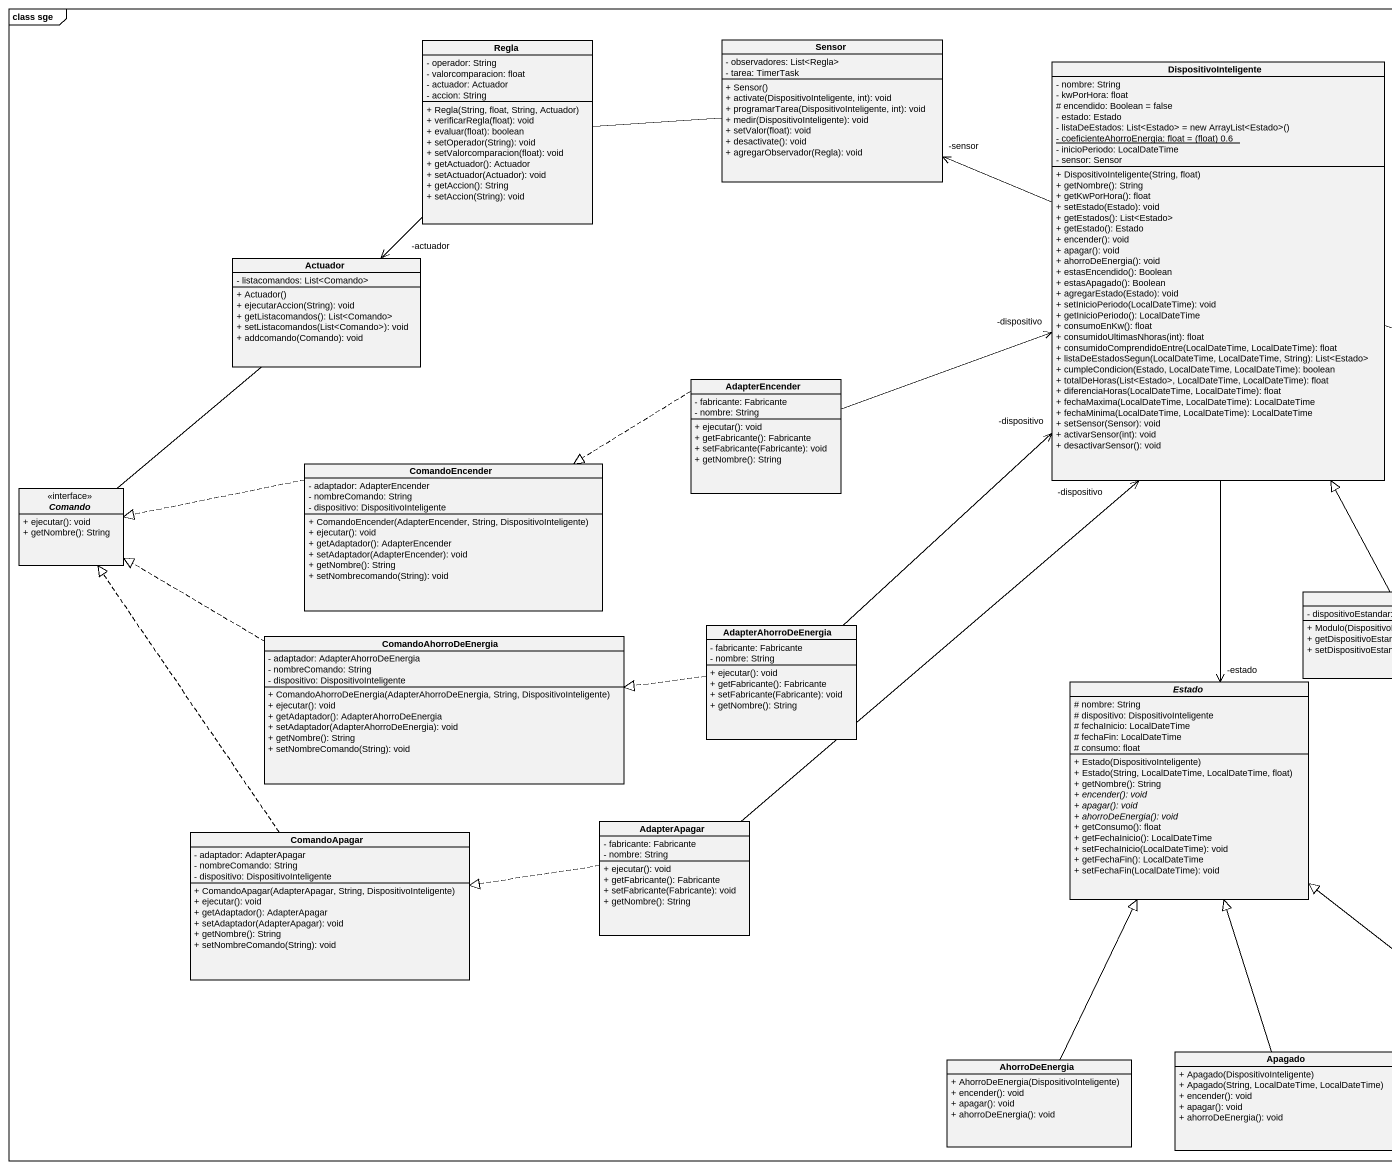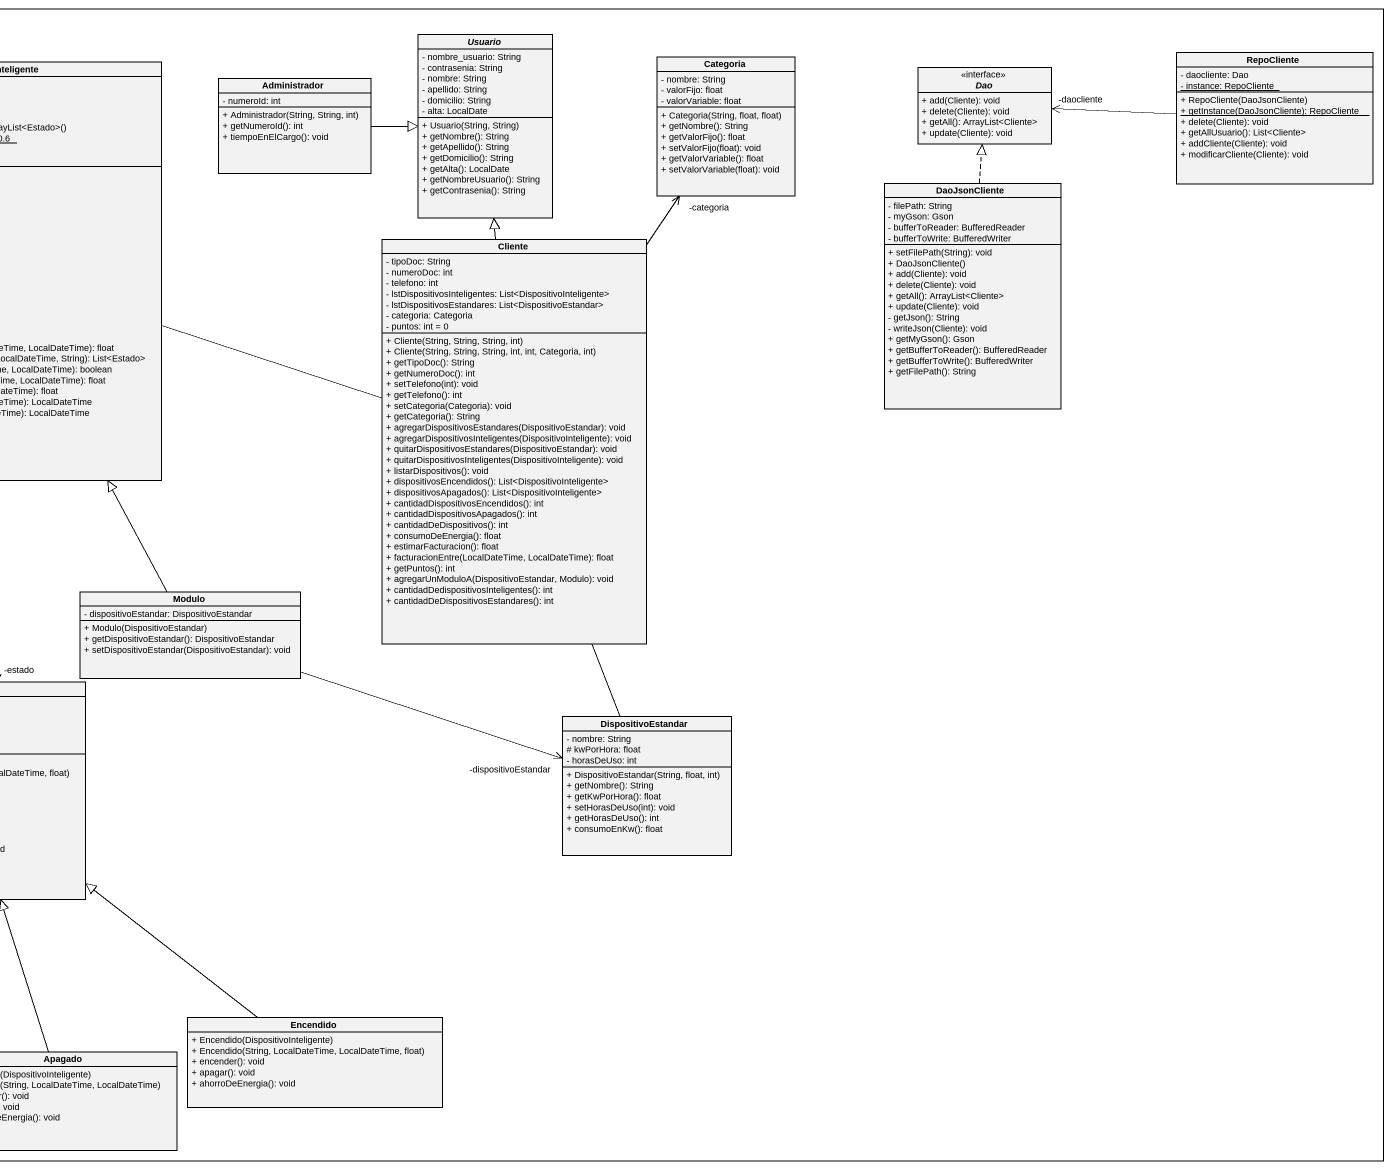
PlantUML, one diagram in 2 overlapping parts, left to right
@startuml
mainframe class sge
hide circle
hide empty members
skinparam classAttributeIconSize 0
class Regla {
  - operador: String
  - valorcomparacion: float
  - actuador: Actuador
  - accion: String
  + Regla(String, float, String, Actuador)
  + verificarRegla(float): void
  + evaluar(float): boolean
  + setOperador(String): void
  + setValorcomparacion(float): void
  + getActuador(): Actuador
  + setActuador(Actuador): void
  + getAccion(): String
  + setAccion(String): void
}
class Sensor {
  - observadores: List<Regla>
  - tarea: TimerTask
  + Sensor()
  + activate(DispositivoInteligente, int): void
  + programarTarea(DispositivoInteligente, int): void
  + medir(DispositivoInteligente): void
  + setValor(float): void
  + desactivate(): void
  + agregarObservador(Regla): void
}
class DispositivoInteligente {
  - nombre: String
  - kwPorHora: float
  # encendido: Boolean = false
  - estado: Estado
  {field} - listaDeEstados: List<Estado> = new ArrayList<Estado>()
  {static} {field} - coeficienteAhorroEnergia: float = (float) 0.6
  - inicioPeriodo: LocalDateTime
  - sensor: Sensor
  + DispositivoInteligente(String, float)
  + getNombre(): String
  + getKwPorHora(): float
  + setEstado(Estado): void
  + getEstados(): List<Estado>
  + getEstado(): Estado
  + encender(): void
  + apagar(): void
  + ahorroDeEnergia(): void
  + estasEncendido(): Boolean
  + estasApagado(): Boolean
  + agregarEstado(Estado): void
  + setInicioPeriodo(LocalDateTime): void
  + getInicioPeriodo(): LocalDateTime
  + consumoEnKw(): float
  + consumidoUltimasNhoras(int): float
  + consumidoComprendidoEntre(LocalDateTime, LocalDateTime): float
  + listaDeEstadosSegun(LocalDateTime, LocalDateTime, String): List<Estado>
  + cumpleCondicion(Estado, LocalDateTime, LocalDateTime): boolean
  + totalDeHoras(List<Estado>, LocalDateTime, LocalDateTime): float
  + diferenciaHoras(LocalDateTime, LocalDateTime): float
  + fechaMaxima(LocalDateTime, LocalDateTime): LocalDateTime
  + fechaMinima(LocalDateTime, LocalDateTime): LocalDateTime
  + setSensor(Sensor): void
  + activarSensor(int): void
  + desactivarSensor(): void
}
abstract class Usuario {
  - nombre_usuario: String
  - contrasenia: String
  - nombre: String
  - apellido: String
  - domicilio: String
  - alta: LocalDate
  + Usuario(String, String)
  + getNombre(): String
  + getApellido(): String
  + getDomicilio(): String
  + getAlta(): LocalDate
  + getNombreUsuario(): String
  + getContrasenia(): String
}
class Categoria {
  - nombre: String
  - valorFijo: float
  - valorVariable: float
  + Categoria(String, float, float)
  + getNombre(): String
  + getValorFijo(): float
  + setValorFijo(float): void
  + getValorVariable(): float
  + setValorVariable(float): void
}
class RepoCliente {
  - daocliente: Dao
  {static} - instance: RepoCliente
  + RepoCliente(DaoJsonCliente)
  {static} + getInstance(DaoJsonCliente): RepoCliente
  + delete(Cliente): void
  + getAllUsuario(): List<Cliente>
  + addCliente(Cliente): void
  + modificarCliente(Cliente): void
}
class Administrador {
  - numeroId: int
  + Administrador(String, String, int)
  + getNumeroId(): int
  + tiempoEnElCargo(): void
}
interface Dao <<interface>> {
  + add(Cliente): void
  + delete(Cliente): void
  + getAll(): ArrayList<Cliente>
  + update(Cliente): void
}
class DaoJsonCliente {
  - filePath: String
  - myGson: Gson
  - bufferToReader: BufferedReader
  - bufferToWrite: BufferedWriter
  + setFilePath(String): void
  + DaoJsonCliente()
  + add(Cliente): void
  + delete(Cliente): void
  + getAll(): ArrayList<Cliente>
  + update(Cliente): void
  - getJson(): String
  - writeJson(Cliente): void
  + getMyGson(): Gson
  + getBufferToReader(): BufferedReader
  + getBufferToWrite(): BufferedWriter
  + getFilePath(): String
}
class Cliente {
  - tipoDoc: String
  - numeroDoc: int
  - telefono: int
  - lstDispositivosInteligentes: List<DispositivoInteligente>
  - lstDispositivosEstandares: List<DispositivoEstandar>
  - categoria: Categoria
  - puntos: int = 0
  + Cliente(String, String, String, int)
  + Cliente(String, String, String, int, int, Categoria, int)
  + getTipoDoc(): String
  + getNumeroDoc(): int
  + setTelefono(int): void
  + getTelefono(): int
  + setCategoria(Categoria): void
  + getCategoria(): String
  + agregarDispositivosEstandares(DispositivoEstandar): void
  + agregarDispositivosInteligentes(DispositivoInteligente): void
  + quitarDispositivosEstandares(DispositivoEstandar): void
  + quitarDispositivosInteligentes(DispositivoInteligente): void
  + listarDispositivos(): void
  + dispositivosEncendidos(): List<DispositivoInteligente>
  + dispositivosApagados(): List<DispositivoInteligente>
  + cantidadDispositivosEncendidos(): int
  + cantidadDispositivosApagados(): int
  + cantidadDeDispositivos(): int
  + consumoDeEnergia(): float
  + estimarFacturacion(): float
  + facturacionEntre(LocalDateTime, LocalDateTime): float
  + getPuntos(): int
  + agregarUnModuloA(DispositivoEstandar, Modulo): void
  + cantidadDedispositivosInteligentes(): int
  + cantidadDeDispositivosEstandares(): int
}
class Actuador {
  - listacomandos: List<Comando>
  + Actuador()
  + ejecutarAccion(String): void
  + getListacomandos(): List<Comando>
  + setListacomandos(List<Comando>): void
  + addcomando(Comando): void
}
class AdapterEncender {
  - fabricante: Fabricante
  - nombre: String
  + ejecutar(): void
  + getFabricante(): Fabricante
  + setFabricante(Fabricante): void
  + getNombre(): String
}
interface Comando <<interface>> {
  + ejecutar(): void
  + getNombre(): String
}
class ComandoEncender {
  - adaptador: AdapterEncender
  - nombreComando: String
  - dispositivo: DispositivoInteligente
  + ComandoEncender(AdapterEncender, String, DispositivoInteligente)
  + ejecutar(): void
  + getAdaptador(): AdapterEncender
  + setAdaptador(AdapterEncender): void
  + getNombre(): String
  + setNombrecomando(String): void
}
class Modulo {
  - dispositivoEstandar: DispositivoEstandar
  + Modulo(DispositivoEstandar)
  + getDispositivoEstandar(): DispositivoEstandar
  + setDispositivoEstandar(DispositivoEstandar): void
}
class ComandoAhorroDeEnergia {
  - adaptador: AdapterAhorroDeEnergia
  - nombreComando: String
  - dispositivo: DispositivoInteligente
  + ComandoAhorroDeEnergia(AdapterAhorroDeEnergia, String, DispositivoInteligente)
  + ejecutar(): void
  + getAdaptador(): AdapterAhorroDeEnergia
  + setAdaptador(AdapterAhorroDeEnergia): void
  + getNombre(): String
  + setNombreComando(String): void
}
class AdapterAhorroDeEnergia {
  - fabricante: Fabricante
  - nombre: String
  + ejecutar(): void
  + getFabricante(): Fabricante
  + setFabricante(Fabricante): void
  + getNombre(): String
}
abstract class Estado {
  # nombre: String
  # dispositivo: DispositivoInteligente
  # fechaInicio: LocalDateTime
  # fechaFin: LocalDateTime
  # consumo: float
  + Estado(DispositivoInteligente)
  + Estado(String, LocalDateTime, LocalDateTime, float)
  + getNombre(): String
  {abstract} + encender(): void
  {abstract} + apagar(): void
  {abstract} + ahorroDeEnergia(): void
  + getConsumo(): float
  + getFechaInicio(): LocalDateTime
  + setFechaInicio(LocalDateTime): void
  + getFechaFin(): LocalDateTime
  + setFechaFin(LocalDateTime): void
}
class DispositivoEstandar {
  - nombre: String
  # kwPorHora: float
  - horasDeUso: int
  + DispositivoEstandar(String, float, int)
  + getNombre(): String
  + getKwPorHora(): float
  + setHorasDeUso(int): void
  + getHorasDeUso(): int
  + consumoEnKw(): float
}
class ComandoApagar {
  - adaptador: AdapterApagar
  - nombreComando: String
  - dispositivo: DispositivoInteligente
  + ComandoApagar(AdapterApagar, String, DispositivoInteligente)
  + ejecutar(): void
  + getAdaptador(): AdapterApagar
  + setAdaptador(AdapterApagar): void
  + getNombre(): String
  + setNombreComando(String): void
}
class AdapterApagar {
  - fabricante: Fabricante
  - nombre: String
  + ejecutar(): void
  + getFabricante(): Fabricante
  + setFabricante(Fabricante): void
  + getNombre(): String
}
class Encendido {
  + Encendido(DispositivoInteligente)
  + Encendido(String, LocalDateTime, LocalDateTime, float)
  + encender(): void
  + apagar(): void
  + ahorroDeEnergia(): void
}
class AhorroDeEnergia {
  + AhorroDeEnergia(DispositivoInteligente)
  + encender(): void
  + apagar(): void
  + ahorroDeEnergia(): void
}
class Apagado {
  + Apagado(DispositivoInteligente)
  + Apagado(String, LocalDateTime, LocalDateTime)
  + encender(): void
  + apagar(): void
  + ahorroDeEnergia(): void
}
Regla --> "-actuador" Actuador
Sensor -left- Regla
DispositivoInteligente -left-> "-sensor" Sensor
DispositivoInteligente --> "-estado" Estado
RepoCliente -left-> "-daocliente" Dao
Administrador -right-|> Usuario
DaoJsonCliente .up.|> Dao
Cliente -left- DispositivoInteligente
Cliente -up-|> Usuario
Cliente -up-> "-categoria" Categoria
Actuador -- Comando
AdapterEncender -right-> "-dispositivo" DispositivoInteligente
AdapterEncender .left.|> ComandoEncender
ComandoEncender .left.|> Comando
Modulo -up-|> DispositivoInteligente
Modulo -right-> "-dispositivoEstandar" DispositivoEstandar
ComandoAhorroDeEnergia .left.|> Comando
AdapterAhorroDeEnergia -up-> "-dispositivo" DispositivoInteligente
AdapterAhorroDeEnergia .left.|> ComandoAhorroDeEnergia
DispositivoEstandar -up- Cliente
ComandoApagar .up.|> Comando
AdapterApagar -up-> "-dispositivo" DispositivoInteligente
AdapterApagar .left.|> ComandoApagar
Encendido -up-|> Estado
AhorroDeEnergia -up-|> Estado
Apagado -up-|> Estado
@enduml
